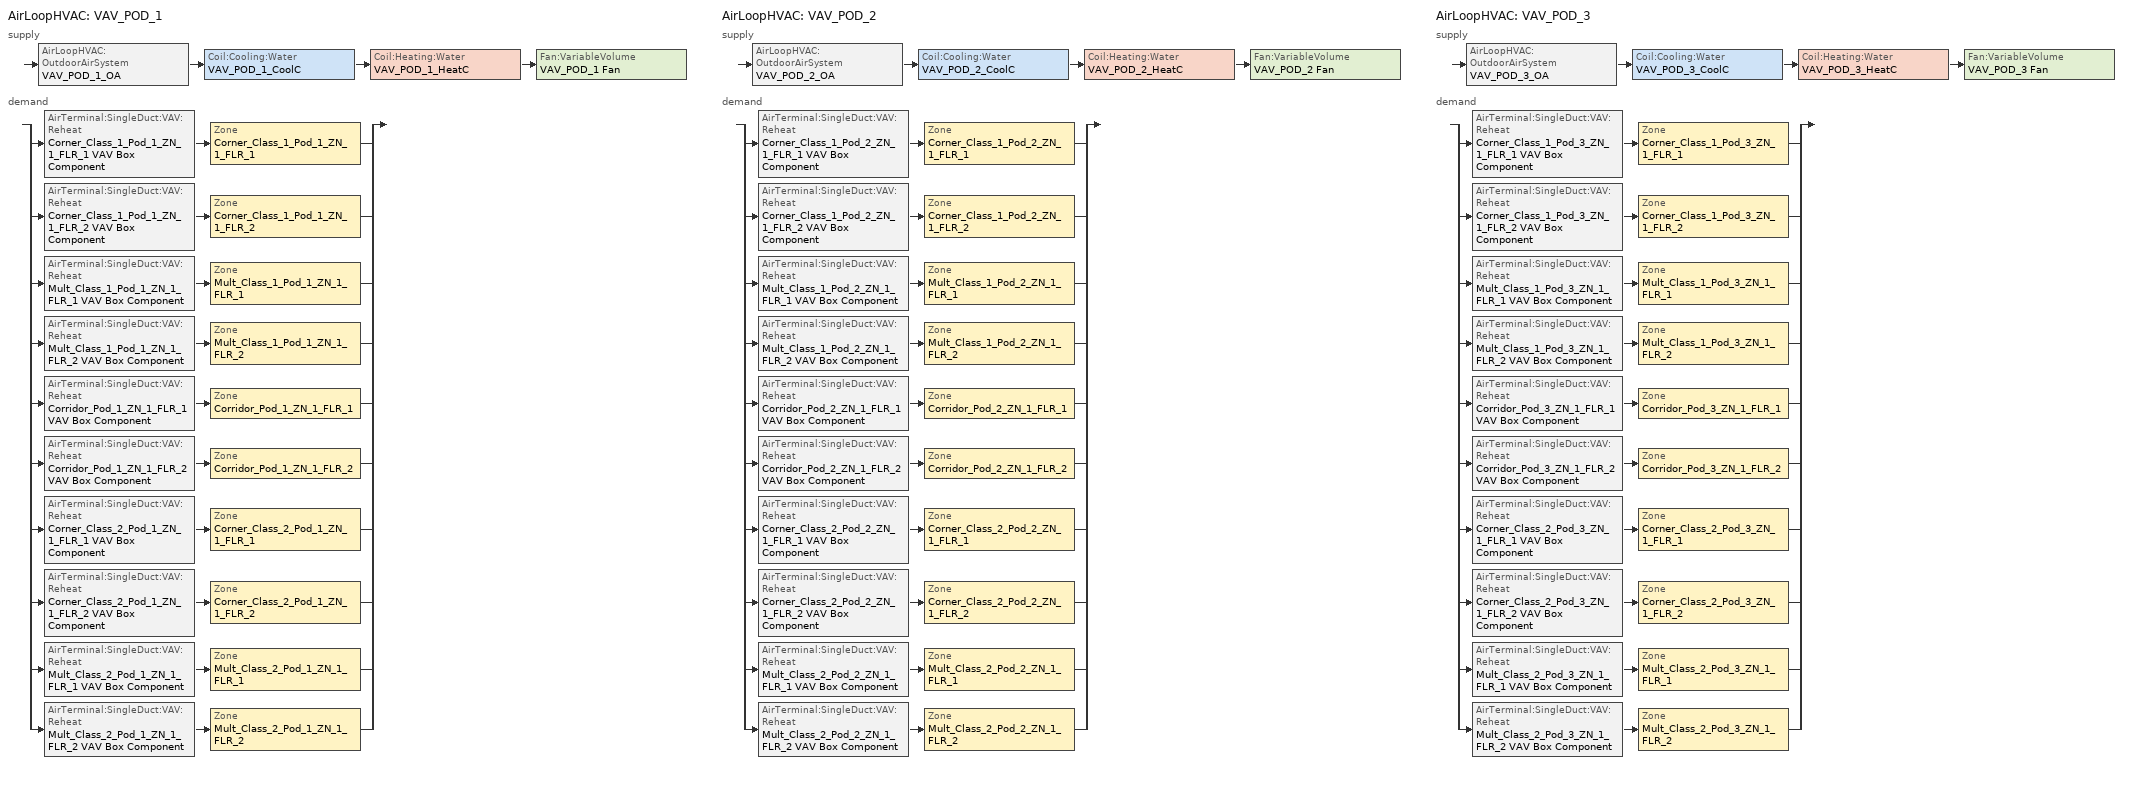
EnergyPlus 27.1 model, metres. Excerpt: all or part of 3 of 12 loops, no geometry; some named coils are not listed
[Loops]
AirLoopHVAC 'VAV_POD_1'
 supply: AirLoopHVAC:OutdoorAirSystem 'VAV_POD_1_OA' > Coil:Cooling:Water 'VAV_POD_1_CoolC' > Coil:Heating:Water 'VAV_POD_1_HeatC' > Fan:VariableVolume 'VAV_POD_1 Fan'
 demand: split
  | AirTerminal:SingleDuct:VAV:Reheat 'Corner_Class_1_Pod_1_ZN_1_FLR_1 VAV Box Component' > Zone 'Corner_Class_1_Pod_1_ZN_1_FLR_1'
  | AirTerminal:SingleDuct:VAV:Reheat 'Corner_Class_1_Pod_1_ZN_1_FLR_2 VAV Box Component' > Zone 'Corner_Class_1_Pod_1_ZN_1_FLR_2'
  | AirTerminal:SingleDuct:VAV:Reheat 'Mult_Class_1_Pod_1_ZN_1_FLR_1 VAV Box Component' > Zone 'Mult_Class_1_Pod_1_ZN_1_FLR_1'
  | AirTerminal:SingleDuct:VAV:Reheat 'Mult_Class_1_Pod_1_ZN_1_FLR_2 VAV Box Component' > Zone 'Mult_Class_1_Pod_1_ZN_1_FLR_2'
  | AirTerminal:SingleDuct:VAV:Reheat 'Corridor_Pod_1_ZN_1_FLR_1 VAV Box Component' > Zone 'Corridor_Pod_1_ZN_1_FLR_1'
  | AirTerminal:SingleDuct:VAV:Reheat 'Corridor_Pod_1_ZN_1_FLR_2 VAV Box Component' > Zone 'Corridor_Pod_1_ZN_1_FLR_2'
  | AirTerminal:SingleDuct:VAV:Reheat 'Corner_Class_2_Pod_1_ZN_1_FLR_1 VAV Box Component' > Zone 'Corner_Class_2_Pod_1_ZN_1_FLR_1'
  | AirTerminal:SingleDuct:VAV:Reheat 'Corner_Class_2_Pod_1_ZN_1_FLR_2 VAV Box Component' > Zone 'Corner_Class_2_Pod_1_ZN_1_FLR_2'
  | AirTerminal:SingleDuct:VAV:Reheat 'Mult_Class_2_Pod_1_ZN_1_FLR_1 VAV Box Component' > Zone 'Mult_Class_2_Pod_1_ZN_1_FLR_1'
  | AirTerminal:SingleDuct:VAV:Reheat 'Mult_Class_2_Pod_1_ZN_1_FLR_2 VAV Box Component' > Zone 'Mult_Class_2_Pod_1_ZN_1_FLR_2'
AirLoopHVAC 'VAV_POD_2'
 supply: AirLoopHVAC:OutdoorAirSystem 'VAV_POD_2_OA' > Coil:Cooling:Water 'VAV_POD_2_CoolC' > Coil:Heating:Water 'VAV_POD_2_HeatC' > Fan:VariableVolume 'VAV_POD_2 Fan'
 demand: split
  | AirTerminal:SingleDuct:VAV:Reheat 'Corner_Class_1_Pod_2_ZN_1_FLR_1 VAV Box Component' > Zone 'Corner_Class_1_Pod_2_ZN_1_FLR_1'
  | AirTerminal:SingleDuct:VAV:Reheat 'Corner_Class_1_Pod_2_ZN_1_FLR_2 VAV Box Component' > Zone 'Corner_Class_1_Pod_2_ZN_1_FLR_2'
  | AirTerminal:SingleDuct:VAV:Reheat 'Mult_Class_1_Pod_2_ZN_1_FLR_1 VAV Box Component' > Zone 'Mult_Class_1_Pod_2_ZN_1_FLR_1'
  | AirTerminal:SingleDuct:VAV:Reheat 'Mult_Class_1_Pod_2_ZN_1_FLR_2 VAV Box Component' > Zone 'Mult_Class_1_Pod_2_ZN_1_FLR_2'
  | AirTerminal:SingleDuct:VAV:Reheat 'Corridor_Pod_2_ZN_1_FLR_1 VAV Box Component' > Zone 'Corridor_Pod_2_ZN_1_FLR_1'
  | AirTerminal:SingleDuct:VAV:Reheat 'Corridor_Pod_2_ZN_1_FLR_2 VAV Box Component' > Zone 'Corridor_Pod_2_ZN_1_FLR_2'
  | AirTerminal:SingleDuct:VAV:Reheat 'Corner_Class_2_Pod_2_ZN_1_FLR_1 VAV Box Component' > Zone 'Corner_Class_2_Pod_2_ZN_1_FLR_1'
  | AirTerminal:SingleDuct:VAV:Reheat 'Corner_Class_2_Pod_2_ZN_1_FLR_2 VAV Box Component' > Zone 'Corner_Class_2_Pod_2_ZN_1_FLR_2'
  | AirTerminal:SingleDuct:VAV:Reheat 'Mult_Class_2_Pod_2_ZN_1_FLR_1 VAV Box Component' > Zone 'Mult_Class_2_Pod_2_ZN_1_FLR_1'
  | AirTerminal:SingleDuct:VAV:Reheat 'Mult_Class_2_Pod_2_ZN_1_FLR_2 VAV Box Component' > Zone 'Mult_Class_2_Pod_2_ZN_1_FLR_2'
AirLoopHVAC 'VAV_POD_3'
 supply: AirLoopHVAC:OutdoorAirSystem 'VAV_POD_3_OA' > Coil:Cooling:Water 'VAV_POD_3_CoolC' > Coil:Heating:Water 'VAV_POD_3_HeatC' > Fan:VariableVolume 'VAV_POD_3 Fan'
 demand: split
  | AirTerminal:SingleDuct:VAV:Reheat 'Corner_Class_1_Pod_3_ZN_1_FLR_1 VAV Box Component' > Zone 'Corner_Class_1_Pod_3_ZN_1_FLR_1'
  | AirTerminal:SingleDuct:VAV:Reheat 'Corner_Class_1_Pod_3_ZN_1_FLR_2 VAV Box Component' > Zone 'Corner_Class_1_Pod_3_ZN_1_FLR_2'
  | AirTerminal:SingleDuct:VAV:Reheat 'Mult_Class_1_Pod_3_ZN_1_FLR_1 VAV Box Component' > Zone 'Mult_Class_1_Pod_3_ZN_1_FLR_1'
  | AirTerminal:SingleDuct:VAV:Reheat 'Mult_Class_1_Pod_3_ZN_1_FLR_2 VAV Box Component' > Zone 'Mult_Class_1_Pod_3_ZN_1_FLR_2'
  | AirTerminal:SingleDuct:VAV:Reheat 'Corridor_Pod_3_ZN_1_FLR_1 VAV Box Component' > Zone 'Corridor_Pod_3_ZN_1_FLR_1'
  | AirTerminal:SingleDuct:VAV:Reheat 'Corridor_Pod_3_ZN_1_FLR_2 VAV Box Component' > Zone 'Corridor_Pod_3_ZN_1_FLR_2'
  | AirTerminal:SingleDuct:VAV:Reheat 'Corner_Class_2_Pod_3_ZN_1_FLR_1 VAV Box Component' > Zone 'Corner_Class_2_Pod_3_ZN_1_FLR_1'
  | AirTerminal:SingleDuct:VAV:Reheat 'Corner_Class_2_Pod_3_ZN_1_FLR_2 VAV Box Component' > Zone 'Corner_Class_2_Pod_3_ZN_1_FLR_2'
  | AirTerminal:SingleDuct:VAV:Reheat 'Mult_Class_2_Pod_3_ZN_1_FLR_1 VAV Box Component' > Zone 'Mult_Class_2_Pod_3_ZN_1_FLR_1'
  | AirTerminal:SingleDuct:VAV:Reheat 'Mult_Class_2_Pod_3_ZN_1_FLR_2 VAV Box Component' > Zone 'Mult_Class_2_Pod_3_ZN_1_FLR_2'
[Sizing:Zone] Zone Cooling Design Supply Air Temperature Input Method=SupplyAirTemperature; Zone Cooling Design Supply Air Temperature {C}=12.8; Zone Heating Design Supply Air Temperature Input Method=SupplyAirTemperature; Zone Heating Design Supply Air Temperature {C}=40; Zone Cooling Design Supply Air Humidity Ratio {kgWater/kgDryAir}=0.007; Zone Heating Design Supply Air Humidity Ratio {kgWater/kgDryAir}=0.008; Zone Heating Sizing Factor=0; Zone Cooling Sizing Factor=0; Cooling Design Air Flow Method=DesignDay; Cooling Design Air Flow Rate {m3/s}=0; Cooling Minimum Air Flow {m3/s}=0; Cooling Minimum Air Flow Fraction=0; Heating Design Air Flow Method=DesignDay; Heating Design Air Flow Rate {m3/s}=0; Account for Dedicated Outdoor Air System=No; Dedicated Outdoor Air System Control Strategy=NeutralSupplyAir; Dedicated Outdoor Air Low Setpoint Temperature for Design {C}=Autosize; Dedicated Outdoor Air High Setpoint Temperature for Design {C}=Autosize
Name | Design Specification Outdoor Air Object
Corner_Class_1_Pod_1_ZN_1_FLR_1 | SZ DSOA Corner_Class_1_Pod_1_ZN_1_FLR_1
Corner_Class_1_Pod_1_ZN_1_FLR_2 | SZ DSOA Corner_Class_1_Pod_1_ZN_1_FLR_2
Mult_Class_1_Pod_1_ZN_1_FLR_1 | SZ DSOA Mult_Class_1_Pod_1_ZN_1_FLR_1
Mult_Class_1_Pod_1_ZN_1_FLR_2 | SZ DSOA Mult_Class_1_Pod_1_ZN_1_FLR_2
Corridor_Pod_1_ZN_1_FLR_1 | SZ DSOA Corridor_Pod_1_ZN_1_FLR_1
Corridor_Pod_1_ZN_1_FLR_2 | SZ DSOA Corridor_Pod_1_ZN_1_FLR_2
Corner_Class_2_Pod_1_ZN_1_FLR_1 | SZ DSOA Corner_Class_2_Pod_1_ZN_1_FLR_1
Corner_Class_2_Pod_1_ZN_1_FLR_2 | SZ DSOA Corner_Class_2_Pod_1_ZN_1_FLR_2
Mult_Class_2_Pod_1_ZN_1_FLR_1 | SZ DSOA Mult_Class_2_Pod_1_ZN_1_FLR_1
Mult_Class_2_Pod_1_ZN_1_FLR_2 | SZ DSOA Mult_Class_2_Pod_1_ZN_1_FLR_2
Corner_Class_1_Pod_2_ZN_1_FLR_1 | SZ DSOA Corner_Class_1_Pod_2_ZN_1_FLR_1
Corner_Class_1_Pod_2_ZN_1_FLR_2 | SZ DSOA Corner_Class_1_Pod_2_ZN_1_FLR_2
Mult_Class_1_Pod_2_ZN_1_FLR_1 | SZ DSOA Mult_Class_1_Pod_2_ZN_1_FLR_1
Mult_Class_1_Pod_2_ZN_1_FLR_2 | SZ DSOA Mult_Class_1_Pod_2_ZN_1_FLR_2
Corridor_Pod_2_ZN_1_FLR_1 | SZ DSOA Corridor_Pod_2_ZN_1_FLR_1
Corridor_Pod_2_ZN_1_FLR_2 | SZ DSOA Corridor_Pod_2_ZN_1_FLR_2
Corner_Class_2_Pod_2_ZN_1_FLR_1 | SZ DSOA Corner_Class_2_Pod_2_ZN_1_FLR_1
Corner_Class_2_Pod_2_ZN_1_FLR_2 | SZ DSOA Corner_Class_2_Pod_2_ZN_1_FLR_2
Mult_Class_2_Pod_2_ZN_1_FLR_1 | SZ DSOA Mult_Class_2_Pod_2_ZN_1_FLR_1
Mult_Class_2_Pod_2_ZN_1_FLR_2 | SZ DSOA Mult_Class_2_Pod_2_ZN_1_FLR_2
Corner_Class_1_Pod_3_ZN_1_FLR_1 | SZ DSOA Corner_Class_1_Pod_3_ZN_1_FLR_1
Corner_Class_1_Pod_3_ZN_1_FLR_2 | SZ DSOA Corner_Class_1_Pod_3_ZN_1_FLR_2
Mult_Class_1_Pod_3_ZN_1_FLR_1 | SZ DSOA Mult_Class_1_Pod_3_ZN_1_FLR_1
Mult_Class_1_Pod_3_ZN_1_FLR_2 | SZ DSOA Mult_Class_1_Pod_3_ZN_1_FLR_2
Corridor_Pod_3_ZN_1_FLR_1 | SZ DSOA Corridor_Pod_3_ZN_1_FLR_1
Corridor_Pod_3_ZN_1_FLR_2 | SZ DSOA Corridor_Pod_3_ZN_1_FLR_2
Corner_Class_2_Pod_3_ZN_1_FLR_1 | SZ DSOA Corner_Class_2_Pod_3_ZN_1_FLR_1
Corner_Class_2_Pod_3_ZN_1_FLR_2 | SZ DSOA Corner_Class_2_Pod_3_ZN_1_FLR_2
Mult_Class_2_Pod_3_ZN_1_FLR_1 | SZ DSOA Mult_Class_2_Pod_3_ZN_1_FLR_1
Mult_Class_2_Pod_3_ZN_1_FLR_2 | SZ DSOA Mult_Class_2_Pod_3_ZN_1_FLR_2
[DesignSpecification:OutdoorAir]
Name | Outdoor Air Method | Outdoor Air Flow per Zone Floor Area {m3/s-m2} | Outdoor Air Flow per Person {m3/s-person}
SZ DSOA Corner_Class_1_Pod_1_ZN_1_FLR_1; SZ DSOA Corner_Class_1_Pod_1_ZN_1_FLR_2; SZ DSOA Mult_Class_1_Pod_1_ZN_1_FLR_1; SZ DSOA Mult_Class_1_Pod_1_ZN_1_FLR_2; SZ DSOA Corner_Class_2_Pod_1_ZN_1_FLR_1; SZ DSOA Corner_Class_2_Pod_1_ZN_1_FLR_2; SZ DSOA Mult_Class_2_Pod_1_ZN_1_FLR_1; SZ DSOA Mult_Class_2_Pod_1_ZN_1_FLR_2; SZ DSOA Corner_Class_1_Pod_2_ZN_1_FLR_1; SZ DSOA Corner_Class_1_Pod_2_ZN_1_FLR_2; SZ DSOA Mult_Class_1_Pod_2_ZN_1_FLR_1; SZ DSOA Mult_Class_1_Pod_2_ZN_1_FLR_2; SZ DSOA Corner_Class_2_Pod_2_ZN_1_FLR_1; SZ DSOA Corner_Class_2_Pod_2_ZN_1_FLR_2; SZ DSOA Mult_Class_2_Pod_2_ZN_1_FLR_1; SZ DSOA Mult_Class_2_Pod_2_ZN_1_FLR_2; SZ DSOA Corner_Class_1_Pod_3_ZN_1_FLR_1; SZ DSOA Corner_Class_1_Pod_3_ZN_1_FLR_2; SZ DSOA Mult_Class_1_Pod_3_ZN_1_FLR_1; SZ DSOA Mult_Class_1_Pod_3_ZN_1_FLR_2; SZ DSOA Corner_Class_2_Pod_3_ZN_1_FLR_1; SZ DSOA Corner_Class_2_Pod_3_ZN_1_FLR_2; SZ DSOA Mult_Class_2_Pod_3_ZN_1_FLR_1; SZ DSOA Mult_Class_2_Pod_3_ZN_1_FLR_2 | Flow/Area | 0.00238745
SZ DSOA Corridor_Pod_1_ZN_1_FLR_1; SZ DSOA Corridor_Pod_1_ZN_1_FLR_2; SZ DSOA Corridor_Pod_2_ZN_1_FLR_1; SZ DSOA Corridor_Pod_2_ZN_1_FLR_2; SZ DSOA Corridor_Pod_3_ZN_1_FLR_1; SZ DSOA Corridor_Pod_3_ZN_1_FLR_2 | Flow/Area | 0.000304781
Design_Spec_OA_Classroom | Sum | 0.000609562 | 0.00471921
Design_Spec_OA_Corridor | Sum | 0.000304781 | 1e-08
[Sizing:System] Type of Load to Size On=Sensible; Central Heating Maximum System Air Flow Ratio=0.3; Preheat Design Temperature {C}=7; Preheat Design Humidity Ratio {kgWater/kgDryAir}=0.008; Precool Design Temperature {C}=12.8; Precool Design Humidity Ratio {kgWater/kgDryAir}=0.008; Central Cooling Design Supply Air Temperature {C}=12.8; Central Heating Design Supply Air Temperature {C}=12.8; Type of Zone Sum to Use=Coincident; 100% Outdoor Air in Cooling=No; 100% Outdoor Air in Heating=No; Central Cooling Design Supply Air Humidity Ratio {kgWater/kgDryAir}=0.007; Central Heating Design Supply Air Humidity Ratio {kgWater/kgDryAir}=0.008; Cooling Supply Air Flow Rate Method=DesignDay; Cooling Supply Air Flow Rate {m3/s}=0; Heating Supply Air Flow Rate Method=DesignDay; Heating Supply Air Flow Rate {m3/s}=0; System Outdoor Air Method=ZoneSum; Zone Maximum Outdoor Air Fraction=1; Cooling Design Capacity Method=CoolingDesignCapacity; Cooling Design Capacity {W}=Autosize; Heating Design Capacity Method=HeatingDesignCapacity; Heating Design Capacity {W}=Autosize; Central Cooling Capacity Control Method=OnOff
Name | Design Outdoor Air Flow Rate {m3/s}
VAV_POD_1 | 8.28963
VAV_POD_2 | 8.24508
VAV_POD_3 | 9.4929
[ZoneControl:Thermostat] Control Type Schedule=Dual Zone Control Type Sched
Name | Zone or ZoneList | Control 1
Corner_Class_1_Pod_1_ZN_1_FLR_1 Thermostat | Corner_Class_1_Pod_1_ZN_1_FLR_1 | Corner_Class_1_Pod_1_ZN_1_FLR_1 DualSPSched
Corner_Class_1_Pod_1_ZN_1_FLR_2 Thermostat | Corner_Class_1_Pod_1_ZN_1_FLR_2 | Corner_Class_1_Pod_1_ZN_1_FLR_2 DualSPSched
Mult_Class_1_Pod_1_ZN_1_FLR_1 Thermostat | Mult_Class_1_Pod_1_ZN_1_FLR_1 | Mult_Class_1_Pod_1_ZN_1_FLR_1 DualSPSched
Mult_Class_1_Pod_1_ZN_1_FLR_2 Thermostat | Mult_Class_1_Pod_1_ZN_1_FLR_2 | Mult_Class_1_Pod_1_ZN_1_FLR_2 DualSPSched
Corridor_Pod_1_ZN_1_FLR_1 Thermostat | Corridor_Pod_1_ZN_1_FLR_1 | Corridor_Pod_1_ZN_1_FLR_1 DualSPSched
Corridor_Pod_1_ZN_1_FLR_2 Thermostat | Corridor_Pod_1_ZN_1_FLR_2 | Corridor_Pod_1_ZN_1_FLR_2 DualSPSched
Corner_Class_2_Pod_1_ZN_1_FLR_1 Thermostat | Corner_Class_2_Pod_1_ZN_1_FLR_1 | Corner_Class_2_Pod_1_ZN_1_FLR_1 DualSPSched
Corner_Class_2_Pod_1_ZN_1_FLR_2 Thermostat | Corner_Class_2_Pod_1_ZN_1_FLR_2 | Corner_Class_2_Pod_1_ZN_1_FLR_2 DualSPSched
Mult_Class_2_Pod_1_ZN_1_FLR_1 Thermostat | Mult_Class_2_Pod_1_ZN_1_FLR_1 | Mult_Class_2_Pod_1_ZN_1_FLR_1 DualSPSched
Mult_Class_2_Pod_1_ZN_1_FLR_2 Thermostat | Mult_Class_2_Pod_1_ZN_1_FLR_2 | Mult_Class_2_Pod_1_ZN_1_FLR_2 DualSPSched
Corner_Class_1_Pod_2_ZN_1_FLR_1 Thermostat | Corner_Class_1_Pod_2_ZN_1_FLR_1 | Corner_Class_1_Pod_2_ZN_1_FLR_1 DualSPSched
Corner_Class_1_Pod_2_ZN_1_FLR_2 Thermostat | Corner_Class_1_Pod_2_ZN_1_FLR_2 | Corner_Class_1_Pod_2_ZN_1_FLR_2 DualSPSched
Mult_Class_1_Pod_2_ZN_1_FLR_1 Thermostat | Mult_Class_1_Pod_2_ZN_1_FLR_1 | Mult_Class_1_Pod_2_ZN_1_FLR_1 DualSPSched
Mult_Class_1_Pod_2_ZN_1_FLR_2 Thermostat | Mult_Class_1_Pod_2_ZN_1_FLR_2 | Mult_Class_1_Pod_2_ZN_1_FLR_2 DualSPSched
Corridor_Pod_2_ZN_1_FLR_1 Thermostat | Corridor_Pod_2_ZN_1_FLR_1 | Corridor_Pod_2_ZN_1_FLR_1 DualSPSched
Corridor_Pod_2_ZN_1_FLR_2 Thermostat | Corridor_Pod_2_ZN_1_FLR_2 | Corridor_Pod_2_ZN_1_FLR_2 DualSPSched
Corner_Class_2_Pod_2_ZN_1_FLR_1 Thermostat | Corner_Class_2_Pod_2_ZN_1_FLR_1 | Corner_Class_2_Pod_2_ZN_1_FLR_1 DualSPSched
Corner_Class_2_Pod_2_ZN_1_FLR_2 Thermostat | Corner_Class_2_Pod_2_ZN_1_FLR_2 | Corner_Class_2_Pod_2_ZN_1_FLR_2 DualSPSched
Mult_Class_2_Pod_2_ZN_1_FLR_1 Thermostat | Mult_Class_2_Pod_2_ZN_1_FLR_1 | Mult_Class_2_Pod_2_ZN_1_FLR_1 DualSPSched
Mult_Class_2_Pod_2_ZN_1_FLR_2 Thermostat | Mult_Class_2_Pod_2_ZN_1_FLR_2 | Mult_Class_2_Pod_2_ZN_1_FLR_2 DualSPSched
Corner_Class_1_Pod_3_ZN_1_FLR_1 Thermostat | Corner_Class_1_Pod_3_ZN_1_FLR_1 | Corner_Class_1_Pod_3_ZN_1_FLR_1 DualSPSched
Corner_Class_1_Pod_3_ZN_1_FLR_2 Thermostat | Corner_Class_1_Pod_3_ZN_1_FLR_2 | Corner_Class_1_Pod_3_ZN_1_FLR_2 DualSPSched
Mult_Class_1_Pod_3_ZN_1_FLR_1 Thermostat | Mult_Class_1_Pod_3_ZN_1_FLR_1 | Mult_Class_1_Pod_3_ZN_1_FLR_1 DualSPSched
Mult_Class_1_Pod_3_ZN_1_FLR_2 Thermostat | Mult_Class_1_Pod_3_ZN_1_FLR_2 | Mult_Class_1_Pod_3_ZN_1_FLR_2 DualSPSched
Corridor_Pod_3_ZN_1_FLR_1 Thermostat | Corridor_Pod_3_ZN_1_FLR_1 | Corridor_Pod_3_ZN_1_FLR_1 DualSPSched
Corridor_Pod_3_ZN_1_FLR_2 Thermostat | Corridor_Pod_3_ZN_1_FLR_2 | Corridor_Pod_3_ZN_1_FLR_2 DualSPSched
Corner_Class_2_Pod_3_ZN_1_FLR_1 Thermostat | Corner_Class_2_Pod_3_ZN_1_FLR_1 | Corner_Class_2_Pod_3_ZN_1_FLR_1 DualSPSched
Corner_Class_2_Pod_3_ZN_1_FLR_2 Thermostat | Corner_Class_2_Pod_3_ZN_1_FLR_2 | Corner_Class_2_Pod_3_ZN_1_FLR_2 DualSPSched
Mult_Class_2_Pod_3_ZN_1_FLR_1 Thermostat | Mult_Class_2_Pod_3_ZN_1_FLR_1 | Mult_Class_2_Pod_3_ZN_1_FLR_1 DualSPSched
Mult_Class_2_Pod_3_ZN_1_FLR_2 Thermostat | Mult_Class_2_Pod_3_ZN_1_FLR_2 | Mult_Class_2_Pod_3_ZN_1_FLR_2 DualSPSched
[ThermostatSetpoint:DualSetpoint] Heating Setpoint Temperature Schedule=HTGSETP_SCH_YES_OPTIMUM; Cooling Setpoint Temperature Schedule=CLGSETP_SCH_YES_OPTIMUM
Corner_Class_1_Pod_1_ZN_1_FLR_1 DualSPSched; Corner_Class_1_Pod_1_ZN_1_FLR_2 DualSPSched; Mult_Class_1_Pod_1_ZN_1_FLR_1 DualSPSched; Mult_Class_1_Pod_1_ZN_1_FLR_2 DualSPSched; Corridor_Pod_1_ZN_1_FLR_1 DualSPSched; Corridor_Pod_1_ZN_1_FLR_2 DualSPSched; Corner_Class_2_Pod_1_ZN_1_FLR_1 DualSPSched; Corner_Class_2_Pod_1_ZN_1_FLR_2 DualSPSched; Mult_Class_2_Pod_1_ZN_1_FLR_1 DualSPSched; Mult_Class_2_Pod_1_ZN_1_FLR_2 DualSPSched; Corner_Class_1_Pod_2_ZN_1_FLR_1 DualSPSched; Corner_Class_1_Pod_2_ZN_1_FLR_2 DualSPSched; Mult_Class_1_Pod_2_ZN_1_FLR_1 DualSPSched; Mult_Class_1_Pod_2_ZN_1_FLR_2 DualSPSched; Corridor_Pod_2_ZN_1_FLR_1 DualSPSched; Corridor_Pod_2_ZN_1_FLR_2 DualSPSched; Corner_Class_2_Pod_2_ZN_1_FLR_1 DualSPSched; Corner_Class_2_Pod_2_ZN_1_FLR_2 DualSPSched; Mult_Class_2_Pod_2_ZN_1_FLR_1 DualSPSched; Mult_Class_2_Pod_2_ZN_1_FLR_2 DualSPSched; Corner_Class_1_Pod_3_ZN_1_FLR_1 DualSPSched; Corner_Class_1_Pod_3_ZN_1_FLR_2 DualSPSched; Mult_Class_1_Pod_3_ZN_1_FLR_1 DualSPSched; Mult_Class_1_Pod_3_ZN_1_FLR_2 DualSPSched; Corridor_Pod_3_ZN_1_FLR_1 DualSPSched; Corridor_Pod_3_ZN_1_FLR_2 DualSPSched; Corner_Class_2_Pod_3_ZN_1_FLR_1 DualSPSched; Corner_Class_2_Pod_3_ZN_1_FLR_2 DualSPSched; Mult_Class_2_Pod_3_ZN_1_FLR_1 DualSPSched; Mult_Class_2_Pod_3_ZN_1_FLR_2 DualSPSched
[AirTerminal:SingleDuct:VAV:Reheat] Availability Schedule=ALWAYS_ON; Maximum Air Flow Rate {m3/s}=Autosize; Zone Minimum Air Flow Input Method=Constant; Maximum Hot Water or Steam Flow Rate {m3/s}=Autosize; Minimum Hot Water or Steam Flow Rate {m3/s}=0; Convergence Tolerance=0.001; Damper Heating Action=ReverseWithLimits; Maximum Flow Fraction During Reheat=0.5; Maximum Reheat Air Temperature {C}=40
Name | Constant Minimum Air Flow Fraction | Reheat Coil
Corner_Class_1_Pod_1_ZN_1_FLR_1 VAV Box Component | 0.7 | Corner_Class_1_Pod_1_ZN_1_FLR_1 VAV Box Reheat Coil
Corner_Class_1_Pod_1_ZN_1_FLR_2 VAV Box Component | 0.7 | Corner_Class_1_Pod_1_ZN_1_FLR_2 VAV Box Reheat Coil
Mult_Class_1_Pod_1_ZN_1_FLR_1 VAV Box Component | 0.950339 | Mult_Class_1_Pod_1_ZN_1_FLR_1 VAV Box Reheat Coil
Mult_Class_1_Pod_1_ZN_1_FLR_2 VAV Box Component | 0.7 | Mult_Class_1_Pod_1_ZN_1_FLR_2 VAV Box Reheat Coil
Corridor_Pod_1_ZN_1_FLR_1 VAV Box Component | 0.227868 | Corridor_Pod_1_ZN_1_FLR_1 VAV Box Reheat Coil
Corridor_Pod_1_ZN_1_FLR_2 VAV Box Component | 0.2 | Corridor_Pod_1_ZN_1_FLR_2 VAV Box Reheat Coil
Corner_Class_2_Pod_1_ZN_1_FLR_1 VAV Box Component | 0.7 | Corner_Class_2_Pod_1_ZN_1_FLR_1 VAV Box Reheat Coil
Corner_Class_2_Pod_1_ZN_1_FLR_2 VAV Box Component | 0.7 | Corner_Class_2_Pod_1_ZN_1_FLR_2 VAV Box Reheat Coil
Mult_Class_2_Pod_1_ZN_1_FLR_1 VAV Box Component | 1 | Mult_Class_2_Pod_1_ZN_1_FLR_1 VAV Box Reheat Coil
Mult_Class_2_Pod_1_ZN_1_FLR_2 VAV Box Component | 0.810322 | Mult_Class_2_Pod_1_ZN_1_FLR_2 VAV Box Reheat Coil
Corner_Class_1_Pod_2_ZN_1_FLR_1 VAV Box Component | 0.7 | Corner_Class_1_Pod_2_ZN_1_FLR_1 VAV Box Reheat Coil
Corner_Class_1_Pod_2_ZN_1_FLR_2 VAV Box Component | 0.7 | Corner_Class_1_Pod_2_ZN_1_FLR_2 VAV Box Reheat Coil
Mult_Class_1_Pod_2_ZN_1_FLR_1 VAV Box Component | 0.992315 | Mult_Class_1_Pod_2_ZN_1_FLR_1 VAV Box Reheat Coil
Mult_Class_1_Pod_2_ZN_1_FLR_2 VAV Box Component | 0.7 | Mult_Class_1_Pod_2_ZN_1_FLR_2 VAV Box Reheat Coil
Corridor_Pod_2_ZN_1_FLR_1 VAV Box Component | 0.229855 | Corridor_Pod_2_ZN_1_FLR_1 VAV Box Reheat Coil
Corridor_Pod_2_ZN_1_FLR_2 VAV Box Component | 0.2 | Corridor_Pod_2_ZN_1_FLR_2 VAV Box Reheat Coil
Corner_Class_2_Pod_2_ZN_1_FLR_1 VAV Box Component | 0.7 | Corner_Class_2_Pod_2_ZN_1_FLR_1 VAV Box Reheat Coil
Corner_Class_2_Pod_2_ZN_1_FLR_2 VAV Box Component | 0.7 | Corner_Class_2_Pod_2_ZN_1_FLR_2 VAV Box Reheat Coil
Mult_Class_2_Pod_2_ZN_1_FLR_1 VAV Box Component | 1 | Mult_Class_2_Pod_2_ZN_1_FLR_1 VAV Box Reheat Coil
Mult_Class_2_Pod_2_ZN_1_FLR_2 VAV Box Component | 0.808148 | Mult_Class_2_Pod_2_ZN_1_FLR_2 VAV Box Reheat Coil
Corner_Class_1_Pod_3_ZN_1_FLR_1 VAV Box Component | 0.7 | Corner_Class_1_Pod_3_ZN_1_FLR_1 VAV Box Reheat Coil
Corner_Class_1_Pod_3_ZN_1_FLR_2 VAV Box Component | 0.7 | Corner_Class_1_Pod_3_ZN_1_FLR_2 VAV Box Reheat Coil
Mult_Class_1_Pod_3_ZN_1_FLR_1 VAV Box Component | 0.982531 | Mult_Class_1_Pod_3_ZN_1_FLR_1 VAV Box Reheat Coil
Mult_Class_1_Pod_3_ZN_1_FLR_2 VAV Box Component | 0.7 | Mult_Class_1_Pod_3_ZN_1_FLR_2 VAV Box Reheat Coil
Corridor_Pod_3_ZN_1_FLR_1 VAV Box Component | 0.227294 | Corridor_Pod_3_ZN_1_FLR_1 VAV Box Reheat Coil
Corridor_Pod_3_ZN_1_FLR_2 VAV Box Component | 0.2 | Corridor_Pod_3_ZN_1_FLR_2 VAV Box Reheat Coil
Corner_Class_2_Pod_3_ZN_1_FLR_1 VAV Box Component | 0.7 | Corner_Class_2_Pod_3_ZN_1_FLR_1 VAV Box Reheat Coil
Corner_Class_2_Pod_3_ZN_1_FLR_2 VAV Box Component | 0.7 | Corner_Class_2_Pod_3_ZN_1_FLR_2 VAV Box Reheat Coil
Mult_Class_2_Pod_3_ZN_1_FLR_1 VAV Box Component | 1 | Mult_Class_2_Pod_3_ZN_1_FLR_1 VAV Box Reheat Coil
Mult_Class_2_Pod_3_ZN_1_FLR_2 VAV Box Component | 0.7 | Mult_Class_2_Pod_3_ZN_1_FLR_2 VAV Box Reheat Coil
[Zone equipment]
Corner_Class_1_Pod_1_ZN_1_FLR_1: Corner_Class_1_Pod_1_ZN_1_FLR_1 VAV Box Component
Corner_Class_1_Pod_1_ZN_1_FLR_2: Corner_Class_1_Pod_1_ZN_1_FLR_2 VAV Box Component
Mult_Class_1_Pod_1_ZN_1_FLR_1: Mult_Class_1_Pod_1_ZN_1_FLR_1 VAV Box Component
Mult_Class_1_Pod_1_ZN_1_FLR_2: Mult_Class_1_Pod_1_ZN_1_FLR_2 VAV Box Component
Corridor_Pod_1_ZN_1_FLR_1: Corridor_Pod_1_ZN_1_FLR_1 VAV Box Component
Corridor_Pod_1_ZN_1_FLR_2: Corridor_Pod_1_ZN_1_FLR_2 VAV Box Component
Corner_Class_2_Pod_1_ZN_1_FLR_1: Corner_Class_2_Pod_1_ZN_1_FLR_1 VAV Box Component
Corner_Class_2_Pod_1_ZN_1_FLR_2: Corner_Class_2_Pod_1_ZN_1_FLR_2 VAV Box Component
Mult_Class_2_Pod_1_ZN_1_FLR_1: Mult_Class_2_Pod_1_ZN_1_FLR_1 VAV Box Component
Mult_Class_2_Pod_1_ZN_1_FLR_2: Mult_Class_2_Pod_1_ZN_1_FLR_2 VAV Box Component
Corner_Class_1_Pod_2_ZN_1_FLR_1: Corner_Class_1_Pod_2_ZN_1_FLR_1 VAV Box Component
Corner_Class_1_Pod_2_ZN_1_FLR_2: Corner_Class_1_Pod_2_ZN_1_FLR_2 VAV Box Component
Mult_Class_1_Pod_2_ZN_1_FLR_1: Mult_Class_1_Pod_2_ZN_1_FLR_1 VAV Box Component
Mult_Class_1_Pod_2_ZN_1_FLR_2: Mult_Class_1_Pod_2_ZN_1_FLR_2 VAV Box Component
Corridor_Pod_2_ZN_1_FLR_1: Corridor_Pod_2_ZN_1_FLR_1 VAV Box Component
Corridor_Pod_2_ZN_1_FLR_2: Corridor_Pod_2_ZN_1_FLR_2 VAV Box Component
Corner_Class_2_Pod_2_ZN_1_FLR_1: Corner_Class_2_Pod_2_ZN_1_FLR_1 VAV Box Component
Corner_Class_2_Pod_2_ZN_1_FLR_2: Corner_Class_2_Pod_2_ZN_1_FLR_2 VAV Box Component
Mult_Class_2_Pod_2_ZN_1_FLR_1: Mult_Class_2_Pod_2_ZN_1_FLR_1 VAV Box Component
Mult_Class_2_Pod_2_ZN_1_FLR_2: Mult_Class_2_Pod_2_ZN_1_FLR_2 VAV Box Component
Corner_Class_1_Pod_3_ZN_1_FLR_1: Corner_Class_1_Pod_3_ZN_1_FLR_1 VAV Box Component
Corner_Class_1_Pod_3_ZN_1_FLR_2: Corner_Class_1_Pod_3_ZN_1_FLR_2 VAV Box Component
Mult_Class_1_Pod_3_ZN_1_FLR_1: Mult_Class_1_Pod_3_ZN_1_FLR_1 VAV Box Component
Mult_Class_1_Pod_3_ZN_1_FLR_2: Mult_Class_1_Pod_3_ZN_1_FLR_2 VAV Box Component
Corridor_Pod_3_ZN_1_FLR_1: Corridor_Pod_3_ZN_1_FLR_1 VAV Box Component
Corridor_Pod_3_ZN_1_FLR_2: Corridor_Pod_3_ZN_1_FLR_2 VAV Box Component
Corner_Class_2_Pod_3_ZN_1_FLR_1: Corner_Class_2_Pod_3_ZN_1_FLR_1 VAV Box Component
Corner_Class_2_Pod_3_ZN_1_FLR_2: Corner_Class_2_Pod_3_ZN_1_FLR_2 VAV Box Component
Mult_Class_2_Pod_3_ZN_1_FLR_1: Mult_Class_2_Pod_3_ZN_1_FLR_1 VAV Box Component
Mult_Class_2_Pod_3_ZN_1_FLR_2: Mult_Class_2_Pod_3_ZN_1_FLR_2 VAV Box Component
[Fan:VariableVolume] Availability Schedule=HVACOperationSchd; Pressure Rise {Pa}=1389.42; Maximum Flow Rate {m3/s}=Autosize; Fan Power Minimum Flow Rate Input Method=Fraction; Fan Power Minimum Flow Fraction=0.25; Motor In Airstream Fraction=1; Fan Power Coefficient 1=0.0408; Fan Power Coefficient 2=0.088; Fan Power Coefficient 3=-0.0729; Fan Power Coefficient 4=0.9437; Fan Power Coefficient 5=0
Name | Fan Total Efficiency | Motor Efficiency
VAV_POD_1 Fan; VAV_POD_2 Fan | 0.6084 | 0.936
VAV_POD_3 Fan | 0.61165 | 0.941
[Coil:Cooling:Water] Availability Schedule=ALWAYS_ON; Design Water Flow Rate {m3/s}=Autosize; Design Air Flow Rate {m3/s}=Autosize; Design Inlet Water Temperature {C}=Autosize; Design Inlet Air Temperature {C}=Autosize; Design Outlet Air Temperature {C}=Autosize; Design Inlet Air Humidity Ratio {kgWater/kgDryAir}=Autosize; Design Outlet Air Humidity Ratio {kgWater/kgDryAir}=Autosize; Type of Analysis=SimpleAnalysis; Heat Exchanger Configuration=CrossFlow
VAV_POD_1_CoolC; VAV_POD_2_CoolC; VAV_POD_3_CoolC
[Coil:Heating:Water] Availability Schedule=ALWAYS_ON; U-Factor Times Area Value {W/K}=Autosize; Maximum Water Flow Rate {m3/s}=Autosize; Performance Input Method=UFactorTimesAreaAndDesignWaterFlowRate; Rated Capacity {W}=Autosize; Rated Inlet Water Temperature {C}=82.2; Rated Inlet Air Temperature {C}=12.8; Rated Outlet Water Temperature {C}=71.1; Rated Outlet Air Temperature {C}=40
VAV_POD_1_HeatC; VAV_POD_2_HeatC; VAV_POD_3_HeatC
[Controller:WaterCoil] Control Variable=Temperature; Actuator Variable=Flow; Maximum Actuated Flow {m3/s}=Autosize; Minimum Actuated Flow {m3/s}=0
Name | Action | Controller Convergence Tolerance {deltaC}
VAV_POD_1_CoolC_Controller; VAV_POD_2_CoolC_Controller; VAV_POD_3_CoolC_Controller | Reverse
VAV_POD_1_HeatC_Controller; VAV_POD_2_HeatC_Controller; VAV_POD_3_HeatC_Controller | Normal | 0.0001
[Controller:OutdoorAir] Minimum Outdoor Air Flow Rate {m3/s}=0; Maximum Outdoor Air Flow Rate {m3/s}=Autosize; Economizer Control Type=DifferentialDryBulb; Economizer Control Action Type=ModulateFlow; Minimum Limit Type=FixedMinimum; Minimum Outdoor Air Schedule=MinOA_MotorizedDamper_Sched
Name | Mechanical Ventilation Controller
VAV_POD_1_OA_Controller | VAV_POD_1_MultiZone
VAV_POD_2_OA_Controller | VAV_POD_2_MultiZone
VAV_POD_3_OA_Controller | VAV_POD_3_MultiZone
[Controller:MechanicalVentilation] Availability Schedule=MinOA_MotorizedDamper_Sched; Demand Controlled Ventilation=Yes; System Outdoor Air Method=Standard62.1VentilationRateProcedure; Design Specification Outdoor Air Object Name 1=Design_Spec_OA_Classroom; Design Specification Zone Air Distribution Object Name 1=Design_Spec_ZAD_1; Design Specification Outdoor Air Object Name 2=Design_Spec_OA_Classroom; Design Specification Zone Air Distribution Object Name 2=Design_Spec_ZAD_1; Design Specification Outdoor Air Object Name 3=Design_Spec_OA_Classroom; Design Specification Zone Air Distribution Object Name 3=Design_Spec_ZAD_1; Design Specification Outdoor Air Object Name 4=Design_Spec_OA_Classroom; Design Specification Zone Air Distribution Object Name 4=Design_Spec_ZAD_1; Design Specification Outdoor Air Object Name 5=Design_Spec_OA_Corridor; Design Specification Zone Air Distribution Object Name 5=Design_Spec_ZAD_1; Design Specification Outdoor Air Object Name 6=Design_Spec_OA_Corridor; Design Specification Zone Air Distribution Object Name 6=Design_Spec_ZAD_1; Design Specification Outdoor Air Object Name 7=Design_Spec_OA_Classroom; Design Specification Zone Air Distribution Object Name 7=Design_Spec_ZAD_1; Design Specification Outdoor Air Object Name 8=Design_Spec_OA_Classroom; Design Specification Zone Air Distribution Object Name 8=Design_Spec_ZAD_1; Design Specification Outdoor Air Object Name 9=Design_Spec_OA_Classroom; Design Specification Zone Air Distribution Object Name 9=Design_Spec_ZAD_1; Design Specification Outdoor Air Object Name 10=Design_Spec_OA_Classroom; Design Specification Zone Air Distribution Object Name 10=Design_Spec_ZAD_1
Name | Zone or ZoneList 1 | Zone or ZoneList 2 | Zone or ZoneList 3 | Zone or ZoneList 4 | Zone or ZoneList 5 | Zone or ZoneList 6 | Zone or ZoneList 7 | Zone or ZoneList 8 | Zone or ZoneList 9 | Zone or ZoneList 10
VAV_POD_1_MultiZone | Corner_Class_1_Pod_1_ZN_1_FLR_1 | Corner_Class_1_Pod_1_ZN_1_FLR_2 | Mult_Class_1_Pod_1_ZN_1_FLR_1 | Mult_Class_1_Pod_1_ZN_1_FLR_2 | Corridor_Pod_1_ZN_1_FLR_1 | Corridor_Pod_1_ZN_1_FLR_2 | Corner_Class_2_Pod_1_ZN_1_FLR_1 | Corner_Class_2_Pod_1_ZN_1_FLR_2 | Mult_Class_2_Pod_1_ZN_1_FLR_1 | Mult_Class_2_Pod_1_ZN_1_FLR_2
VAV_POD_2_MultiZone | Corner_Class_1_Pod_2_ZN_1_FLR_1 | Corner_Class_1_Pod_2_ZN_1_FLR_2 | Mult_Class_1_Pod_2_ZN_1_FLR_1 | Mult_Class_1_Pod_2_ZN_1_FLR_2 | Corridor_Pod_2_ZN_1_FLR_1 | Corridor_Pod_2_ZN_1_FLR_2 | Corner_Class_2_Pod_2_ZN_1_FLR_1 | Corner_Class_2_Pod_2_ZN_1_FLR_2 | Mult_Class_2_Pod_2_ZN_1_FLR_1 | Mult_Class_2_Pod_2_ZN_1_FLR_2
VAV_POD_3_MultiZone | Corner_Class_1_Pod_3_ZN_1_FLR_1 | Corner_Class_1_Pod_3_ZN_1_FLR_2 | Mult_Class_1_Pod_3_ZN_1_FLR_1 | Mult_Class_1_Pod_3_ZN_1_FLR_2 | Corridor_Pod_3_ZN_1_FLR_1 | Corridor_Pod_3_ZN_1_FLR_2 | Corner_Class_2_Pod_3_ZN_1_FLR_1 | Corner_Class_2_Pod_3_ZN_1_FLR_2 | Mult_Class_2_Pod_3_ZN_1_FLR_1 | Mult_Class_2_Pod_3_ZN_1_FLR_2
[DesignSpecification:ZoneAirDistribution]
Design_Spec_ZAD_1: Zone Air Distribution Effectiveness in Cooling Mode=1; Zone Air Distribution Effectiveness in Heating Mode=1
[AirLoopHVAC] Design Supply Air Flow Rate {m3/s}=Autosize
VAV_POD_1; VAV_POD_2; VAV_POD_3
[SetpointManager:OutdoorAirReset] Control Variable=Temperature; Setpoint at Outdoor Low Temperature {C}=15.6; Outdoor Low Temperature {C}=10; Setpoint at Outdoor High Temperature {C}=12.8; Outdoor High Temperature {C}=21.1
Name | Setpoint Node or NodeList
VAV_POD_1 SAT setpoint | VAV_POD_1 Supply Equipment Outlet Node
VAV_POD_2 SAT setpoint | VAV_POD_2 Supply Equipment Outlet Node
VAV_POD_3 SAT setpoint | VAV_POD_3 Supply Equipment Outlet Node
[SetpointManager:MixedAir] Control Variable=Temperature
Name | Setpoint Node or NodeList
VAV_POD_1_CoolC SAT Manager | VAV_POD_1_CoolC-VAV_POD_1_HeatCNode
VAV_POD_1_HeatC SAT Manager | VAV_POD_1_HeatC-VAV_POD_1 FanNode
VAV_POD_1_OAMixed Air Temp Manager | VAV_POD_1_OA-VAV_POD_1_CoolCNode
VAV_POD_2_CoolC SAT Manager | VAV_POD_2_CoolC-VAV_POD_2_HeatCNode
VAV_POD_2_HeatC SAT Manager | VAV_POD_2_HeatC-VAV_POD_2 FanNode
VAV_POD_2_OAMixed Air Temp Manager | VAV_POD_2_OA-VAV_POD_2_CoolCNode
VAV_POD_3_CoolC SAT Manager | VAV_POD_3_CoolC-VAV_POD_3_HeatCNode
VAV_POD_3_HeatC SAT Manager | VAV_POD_3_HeatC-VAV_POD_3 FanNode
VAV_POD_3_OAMixed Air Temp Manager | VAV_POD_3_OA-VAV_POD_3_CoolCNode
[EnergyManagementSystem:Sensor]
Name | Output:Variable or Output:Meter Index Key | Output:Variable or Output:Meter
cCL1_Pod_1_ZN_1_FLR_1_LSr | Corner_Class_1_Pod_1_ZN_1_FLR_1 | Zone Lights Electricity Rate
cCL1_Pod_1_ZN_1_FLR_1_OSr; cPOD1_ZN_1_FLR_1_OSr; cPOD2_ZN_1_FLR_1_OSr; cPOD3_ZN_1_FLR_1_OSr; Main_Corridor_ZN_1_FLR_1_OSr; Lobby_ZN_1_FLR_1_OSr; Mech_ZN_1_FLR_1_OSr; BATHROOMS_ZN_1_FLR_1_OSr | Corner_Class_1_Pod_1_ZN_1_FLR_1 | People Occupant Count
mCl1_Pod_1_ZN_1_FLR_1_LSr | Mult_Class_1_Pod_1_ZN_1_FLR_1 | Zone Lights Electricity Rate
mCl1_Pod_1_ZN_1_FLR_1_OSr | Mult_Class_1_Pod_1_ZN_1_FLR_1 | People Occupant Count
cPOD1_ZN_1_FLR_1_LSr | Corridor_Pod_1_ZN_1_FLR_1 | Zone Lights Electricity Rate
cCL2_Pod_1_ZN_1_FLR_1_LSr | Corner_Class_2_Pod_1_ZN_1_FLR_1 | Zone Lights Electricity Rate
cCL2_Pod_1_ZN_1_FLR_1_OSr | Corner_Class_2_Pod_1_ZN_1_FLR_1 | People Occupant Count
mCl2_Pod_1_ZN_1_FLR_1_LSr | Mult_Class_2_Pod_1_ZN_1_FLR_1 | Zone Lights Electricity Rate
mCl2_Pod_1_ZN_1_FLR_1_OSr | Mult_Class_2_Pod_1_ZN_1_FLR_1 | People Occupant Count
cCL1_Pod_2_ZN_1_FLR_1_LSr | Corner_Class_1_Pod_2_ZN_1_FLR_1 | Zone Lights Electricity Rate
cCL1_Pod_2_ZN_1_FLR_1_OSr | Corner_Class_1_Pod_2_ZN_1_FLR_1 | People Occupant Count
mCl1_Pod_2_ZN_1_FLR_1_LSr | Mult_Class_1_Pod_2_ZN_1_FLR_1 | Zone Lights Electricity Rate
mCl1_Pod_2_ZN_1_FLR_1_OSr | Mult_Class_1_Pod_2_ZN_1_FLR_1 | People Occupant Count
cPOD2_ZN_1_FLR_1_LSr | Corridor_Pod_2_ZN_1_FLR_1 | Zone Lights Electricity Rate
cCL2_Pod_2_ZN_1_FLR_1_LSr | Corner_Class_2_Pod_2_ZN_1_FLR_1 | Zone Lights Electricity Rate
cCL2_Pod_2_ZN_1_FLR_1_OSr | Corner_Class_2_Pod_2_ZN_1_FLR_1 | People Occupant Count
mCl2_Pod_2_ZN_1_FLR_1_LSr | Mult_Class_2_Pod_2_ZN_1_FLR_1 | Zone Lights Electricity Rate
mCl2_Pod_2_ZN_1_FLR_1_OSr | Mult_Class_2_Pod_2_ZN_1_FLR_1 | People Occupant Count
cCL1_Pod_3_ZN_1_FLR_1_LSr | Corner_Class_1_Pod_3_ZN_1_FLR_1 | Zone Lights Electricity Rate
cCL1_Pod_3_ZN_1_FLR_1_OSr | Corner_Class_1_Pod_3_ZN_1_FLR_1 | People Occupant Count
mCl1_Pod_3_ZN_1_FLR_1_LSr | Mult_Class_1_Pod_3_ZN_1_FLR_1 | Zone Lights Electricity Rate
mCl1_Pod_3_ZN_1_FLR_1_OSr | Mult_Class_1_Pod_3_ZN_1_FLR_1 | People Occupant Count
cPOD3_ZN_1_FLR_1_LSr | Corridor_Pod_3_ZN_1_FLR_1 | Zone Lights Electricity Rate
cCL2_Pod_3_ZN_1_FLR_1_LSr | Corner_Class_2_Pod_3_ZN_1_FLR_1 | Zone Lights Electricity Rate
cCL2_Pod_3_ZN_1_FLR_1_OSr | Corner_Class_2_Pod_3_ZN_1_FLR_1 | People Occupant Count
mCl2_Pod_3_ZN_1_FLR_1_LSr | Mult_Class_2_Pod_3_ZN_1_FLR_1 | Zone Lights Electricity Rate
mCl2_Pod_3_ZN_1_FLR_1_OSr | Mult_Class_2_Pod_3_ZN_1_FLR_1 | People Occupant Count
cCL1_Pod_1_ZN_1_FLR_2_LSr | Corner_Class_1_Pod_1_ZN_1_FLR_2 | Zone Lights Electricity Rate
cCL1_Pod_1_ZN_1_FLR_2_OSr; cPOD1_ZN_1_FLR_2_OSr; cPOD2_ZN_1_FLR_2_OSr; cPOD3_ZN_1_FLR_2_OSr; Main_Corridor_ZN_1_FLR_2_OSr; Lobby_ZN_1_FLR_2_OSr; Mech_ZN_1_FLR_2_OSr; BATHROOMS_ZN_1_FLR_2_OSr | Corner_Class_1_Pod_1_ZN_1_FLR_2 | People Occupant Count
mCl1_Pod_1_ZN_1_FLR_2_LSr | Mult_Class_1_Pod_1_ZN_1_FLR_2 | Zone Lights Electricity Rate
mCl1_Pod_1_ZN_1_FLR_2_OSr | Mult_Class_1_Pod_1_ZN_1_FLR_2 | People Occupant Count
cPOD1_ZN_1_FLR_2_LSr | Corridor_Pod_1_ZN_1_FLR_2 | Zone Lights Electricity Rate
cCL2_Pod_1_ZN_1_FLR_2_LSr | Corner_Class_2_Pod_1_ZN_1_FLR_2 | Zone Lights Electricity Rate
cCL2_Pod_1_ZN_1_FLR_2_OSr | Corner_Class_2_Pod_1_ZN_1_FLR_2 | People Occupant Count
mCl2_Pod_1_ZN_1_FLR_2_LSr | Mult_Class_2_Pod_1_ZN_1_FLR_2 | Zone Lights Electricity Rate
mCl2_Pod_1_ZN_1_FLR_2_OSr | Mult_Class_2_Pod_1_ZN_1_FLR_2 | People Occupant Count
cCL1_Pod_2_ZN_1_FLR_2_LSr | Corner_Class_1_Pod_2_ZN_1_FLR_2 | Zone Lights Electricity Rate
cCL1_Pod_2_ZN_1_FLR_2_OSr | Corner_Class_1_Pod_2_ZN_1_FLR_2 | People Occupant Count
mCl1_Pod_2_ZN_1_FLR_2_LSr | Mult_Class_1_Pod_2_ZN_1_FLR_2 | Zone Lights Electricity Rate
mCl1_Pod_2_ZN_1_FLR_2_OSr | Mult_Class_1_Pod_2_ZN_1_FLR_2 | People Occupant Count
cPOD2_ZN_1_FLR_2_LSr | Corridor_Pod_2_ZN_1_FLR_2 | Zone Lights Electricity Rate
cCL2_Pod_2_ZN_1_FLR_2_LSr | Corner_Class_2_Pod_2_ZN_1_FLR_2 | Zone Lights Electricity Rate
cCL2_Pod_2_ZN_1_FLR_2_OSr | Corner_Class_2_Pod_2_ZN_1_FLR_2 | People Occupant Count
mCl2_Pod_2_ZN_1_FLR_2_LSr | Mult_Class_2_Pod_2_ZN_1_FLR_2 | Zone Lights Electricity Rate
mCl2_Pod_2_ZN_1_FLR_2_OSr | Mult_Class_2_Pod_2_ZN_1_FLR_2 | People Occupant Count
cCL1_Pod_3_ZN_1_FLR_2_LSr | Corner_Class_1_Pod_3_ZN_1_FLR_2 | Zone Lights Electricity Rate
cCL1_Pod_3_ZN_1_FLR_2_OSr | Corner_Class_1_Pod_3_ZN_1_FLR_2 | People Occupant Count
mCl1_Pod_3_ZN_1_FLR_2_LSr | Mult_Class_1_Pod_3_ZN_1_FLR_2 | Zone Lights Electricity Rate
mCl1_Pod_3_ZN_1_FLR_2_OSr | Mult_Class_1_Pod_3_ZN_1_FLR_2 | People Occupant Count
cPOD3_ZN_1_FLR_2_LSr | Corridor_Pod_3_ZN_1_FLR_2 | Zone Lights Electricity Rate
cCL2_Pod_3_ZN_1_FLR_2_LSr | Corner_Class_2_Pod_3_ZN_1_FLR_2 | Zone Lights Electricity Rate
cCL2_Pod_3_ZN_1_FLR_2_OSr | Corner_Class_2_Pod_3_ZN_1_FLR_2 | People Occupant Count
mCl2_Pod_3_ZN_1_FLR_2_LSr | Mult_Class_2_Pod_3_ZN_1_FLR_2 | Zone Lights Electricity Rate
mCl2_Pod_3_ZN_1_FLR_2_OSr | Mult_Class_2_Pod_3_ZN_1_FLR_2 | People Occupant Count
[EnergyManagementSystem:Program]
PSZ5_9_Economizer_CTRL_Prog: SET PSZ5_9_Timestep_Econ_Eff = 0.7; SET PSZ5_9_MaxE = 0.7; SET PSZ5_9_DAT_Rqd = (PSZ5_9_DAT_Rqd*1.8) +32; SET OAT_F = (OAT_F*1.8) +32; SET OAwb_F = (OAwb_F*1.8) +32; IF PSZ5_9_OAFlowMass > (PSZ5_9_OADesignMass * PSZ5_9_OASch); SET PSZ5_9_Econo_Active = 1; ELSE; SET PSZ5_9_Econo_Active = 0; ENDIF; SET PSZ5_9_dT_Needed = 75 - PSZ5_9_DAT_Rqd; SET PSZ5_9_Cool_Des_dT = ((98*0.15) + (75*(1-0.15))) - 55; SET PSZ5_9_Cool_Load = PSZ5_9_dT_Needed/ PSZ5_9_Cool_Des_dT; IF PSZ5_9_Cool_Load > 1; SET PSZ5_9_Cool_Load = 1; ELSEIF PSZ5_9_Cool_Load < 0; SET PSZ5_9_Cool_Load = 0; ENDIF; IF PSZ5_9_Econo_Active == 1; SET PSZ5_9_Stage = PSZ5_9_Number_of_Stages; IF PSZ5_9_Stage == 2; IF PSZ5_9_Cool_Load < 0.6; SET PSZ5_9_Timestep_Econ_Eff = PSZ5_9_MaxE; ELSE; SET PSZ5_9_ECO_Eff = 0-2.18919863612305; SET PSZ5_9_ECO_Eff = PSZ5_9_ECO_Eff + (0-0.674461284910428 * PSZ5_9_Cool_Load); SET PSZ5_9_ECO_Eff = PSZ5_9_ECO_Eff + (0.000459106275872404 * (OAT_F^2)); SET PSZ5_9_ECO_Eff = PSZ5_9_ECO_Eff + (0-0.00000484778537945252 * (OAT_F^3)); SET PSZ5_9_ECO_Eff = PSZ5_9_ECO_Eff + (0.182915713033586 * OAwb_F); SET PSZ5_9_ECO_Eff = PSZ5_9_ECO_Eff + (0-0.00382838660261133 * (OAwb_F^2)); SET PSZ5_9_ECO_Eff = PSZ5_9_ECO_Eff + (0.0000255567460240583 * (OAwb_F^3)); SET PSZ5_9_Timestep_Econ_Eff = PSZ5_9_ECO_Eff; ENDIF; ELSE; SET PSZ5_9_ECO_Eff = 2.36337942464462; SET PSZ5_9_ECO_Eff = PSZ5_9_ECO_Eff + (0-0.409939515512619 * PSZ5_9_Cool_Load); SET PSZ5_9_ECO_Eff = PSZ5_9_ECO_Eff + (0-0.0565205596792225 * OAwb_F); SET PSZ5_9_ECO_Eff = PSZ5_9_ECO_Eff + (0-0.0000632612294169389 * (OAT_F^2)); SET PSZ5_9_Timestep_Econ_Eff = PSZ5_9_ECO_Eff + (0.000571724868775081 * (OAwb_F^2)); ENDIF; IF PSZ5_9_Timestep_Econ_Eff > PSZ5_9_MaxE; SET PSZ5_9_Timestep_Econ_Eff = PSZ5_9_MaxE; ELSEIF PSZ5_9_Timestep_Econ_Eff < (PSZ5_9_OADesignMass * PSZ5_9_OASch); SET PSZ5_9_Timestep_Econ_Eff = (PSZ5_9_OADesignMass * PSZ5_9_OASch); ENDIF; ENDIF
[EnergyManagementSystem:InternalVariable] Internal Data Type=Zone Floor Area
Name | Internal Data Index Key
cCL1_Pod_1_ZN_1_FLR_1_Area | Corner_Class_1_Pod_1_ZN_1_FLR_1
mCl1_Pod_1_ZN_1_FLR_1_Area | Mult_Class_1_Pod_1_ZN_1_FLR_1
cPOD1_ZN_1_FLR_1_Area | Corridor_Pod_1_ZN_1_FLR_1
cCL2_Pod_1_ZN_1_FLR_1_Area | Corner_Class_2_Pod_1_ZN_1_FLR_1
mCl2_Pod_1_ZN_1_FLR_1_Area | Mult_Class_2_Pod_1_ZN_1_FLR_1
cCL1_Pod_2_ZN_1_FLR_1_Area | Corner_Class_1_Pod_2_ZN_1_FLR_1
mCl1_Pod_2_ZN_1_FLR_1_Area | Mult_Class_1_Pod_2_ZN_1_FLR_1
cPOD2_ZN_1_FLR_1_Area | Corridor_Pod_2_ZN_1_FLR_1
cCL2_Pod_2_ZN_1_FLR_1_Area | Corner_Class_2_Pod_2_ZN_1_FLR_1
mCl2_Pod_2_ZN_1_FLR_1_Area | Mult_Class_2_Pod_2_ZN_1_FLR_1
cCL1_Pod_3_ZN_1_FLR_1_Area | Corner_Class_1_Pod_3_ZN_1_FLR_1
mCl1_Pod_3_ZN_1_FLR_1_Area | Mult_Class_1_Pod_3_ZN_1_FLR_1
cPOD3_ZN_1_FLR_1_Area | Corridor_Pod_3_ZN_1_FLR_1
cCL2_Pod_3_ZN_1_FLR_1_Area | Corner_Class_2_Pod_3_ZN_1_FLR_1
mCl2_Pod_3_ZN_1_FLR_1_Area | Mult_Class_2_Pod_3_ZN_1_FLR_1
cCL1_Pod_1_ZN_1_FLR_2_Area | Corner_Class_1_Pod_1_ZN_1_FLR_2
mCl1_Pod_1_ZN_1_FLR_2_Area | Mult_Class_1_Pod_1_ZN_1_FLR_2
cPOD1_ZN_1_FLR_2_Area | Corridor_Pod_1_ZN_1_FLR_2
cCL2_Pod_1_ZN_1_FLR_2_Area | Corner_Class_2_Pod_1_ZN_1_FLR_2
mCl2_Pod_1_ZN_1_FLR_2_Area | Mult_Class_2_Pod_1_ZN_1_FLR_2
cCL1_Pod_2_ZN_1_FLR_2_Area | Corner_Class_1_Pod_2_ZN_1_FLR_2
mCl1_Pod_2_ZN_1_FLR_2_Area | Mult_Class_1_Pod_2_ZN_1_FLR_2
cPOD2_ZN_1_FLR_2_Area | Corridor_Pod_2_ZN_1_FLR_2
cCL2_Pod_2_ZN_1_FLR_2_Area | Corner_Class_2_Pod_2_ZN_1_FLR_2
mCl2_Pod_2_ZN_1_FLR_2_Area | Mult_Class_2_Pod_2_ZN_1_FLR_2
cCL1_Pod_3_ZN_1_FLR_2_Area | Corner_Class_1_Pod_3_ZN_1_FLR_2
mCl1_Pod_3_ZN_1_FLR_2_Area | Mult_Class_1_Pod_3_ZN_1_FLR_2
cPOD3_ZN_1_FLR_2_Area | Corridor_Pod_3_ZN_1_FLR_2
cCL2_Pod_3_ZN_1_FLR_2_Area | Corner_Class_2_Pod_3_ZN_1_FLR_2
mCl2_Pod_3_ZN_1_FLR_2_Area | Mult_Class_2_Pod_3_ZN_1_FLR_2
[Schedule:Compact]
ALWAYS_ON: Through: 12/31, For: AllDays, Until: 24:00, 1
Dual Zone Control Type Sched: Through: 12/31, For: AllDays, Until: 24:00, 4
HVACOperationSchd: Through: 12/31, For: Weekdays SummerDesignDay WinterDesignDay, Until: 07:00, 0, Until: 21:00, 1, Until: 24:00, 0, For: WeekEnds Holidays AllOtherDays, Until: 24:00, 0
HTGSETP_SCH_YES_OPTIMUM: Through: 12/31, For: SummerDesignDay, Until: 24:00, 15.6, For: WinterDesignDay, Until: 24:00, 21, For: Weekdays, Until: 06:00, 15.6, Until: 07:00, 17.8, Until: 08:00, 20, Until: 21:00, 21, Until: 24:00, 15.6, For: WeekEnds Holidays AllOtherDays, Until: 24:00, 15.6
CLGSETP_SCH_YES_OPTIMUM: Through: 12/31, For: SummerDesignDay, Until: 24:00, 24, For: WinterDesignDay, Until: 24:00, 29.44, For: Weekdays, Until: 06:00, 29.44, Until: 07:00, 27.8, Until: 08:00, 25.6, Until: 21:00, 24, Until: 24:00, 29.44, For: WeekEnds Holidays AllOtherDays, Until: 24:00, 29.44
MinOA_MotorizedDamper_Sched: Through: 12/31, For: Weekdays SummerDesignDay WinterDesignDay, Until: 08:00, 0, Until: 21:00, 1, Until: 24:00, 0, For: WeekEnds Holidays AllOtherDays, Until: 24:00, 0
